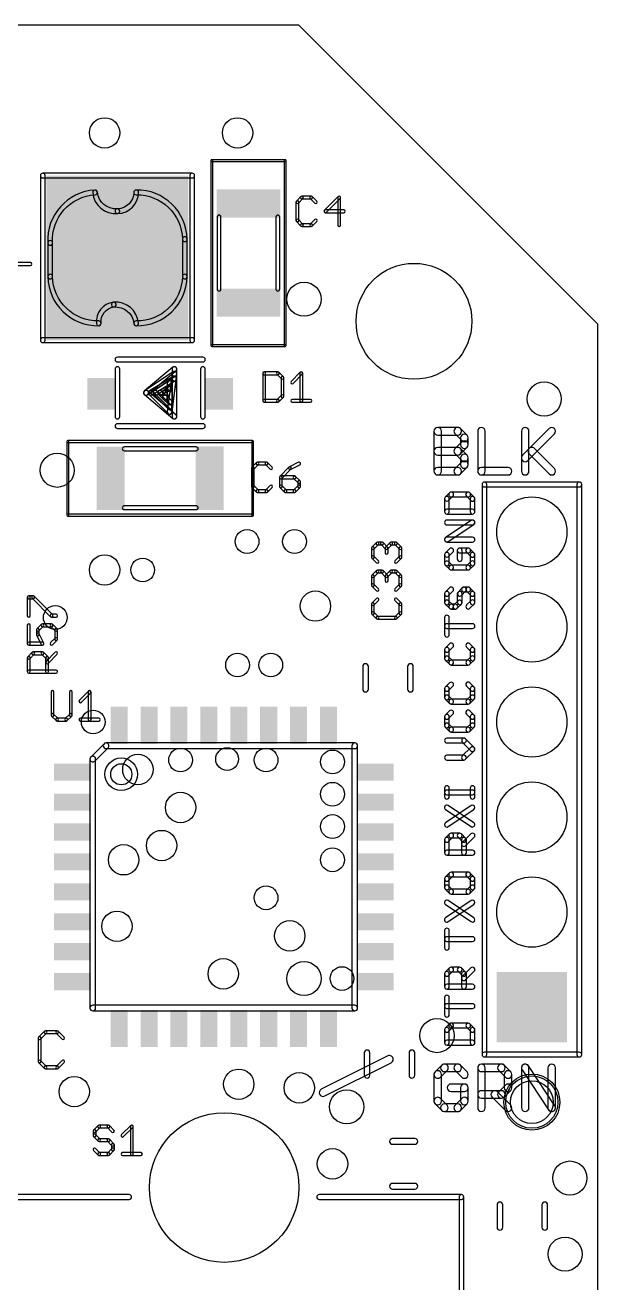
# Model space of a CAD drawing. Extents: x 0 to 96, y -11 to 42.
# Drawn here: x 80.68 to 96, y 8.38 to 42 of the extents above; entities that cross this region are included whole.
import ezdxf

# ---------------------------------------------------------------- set-up
doc = ezdxf.new("R2010")
doc.units = 0
for name, color, linetype in [('17', 110, 'CONTINUOUS'), ('18', 110, 'CONTINUOUS'), ('20', 53, 'CONTINUOUS'), ('21', 253, 'CONTINUOUS'), ('39', 12, 'CONTINUOUS'), ('51', 253, 'CONTINUOUS')]:
    doc.layers.add(name, color=color, linetype=linetype)

# ---------------------------------------------------------------- blocks, each defined once
blk = doc.blocks.new('RECT')
blk.add_solid([(-0.5, -0.5), (0.5, -0.5), (-0.5, 0.5), (0.5, 0.5)])
blk = doc.blocks.new('SQUAREP')
blk.add_solid([(-0.5, -0.5), (0.5, -0.5), (-0.5, 0.5), (0.5, 0.5)])
blk = doc.blocks.new('ROUNDP')
blk.add_circle((0, 0), 0.5)
blk = doc.blocks.new('ROUNDV')
blk.add_circle((0, 0), 0.5)

msp = doc.modelspace()

# ---------------------------------------------------------------- linework, layer by layer
at = {"layer": '20'}
for p, q in [((88.0028, 41.9972), (7.9972, 41.9972)), ((96, 34), (88.0028, 41.9972)), ((96, -11), (96, 34))]:
    msp.add_line(p, q, dxfattribs=at)
msp.add_circle((91.08, 34.08), 1.55, dxfattribs=at)
at = {"layer": '21'}
for points in [[(85.1469, 38.0394), (81.1469, 38.0394, 1), (81.1469, 37.9124), (85.1469, 37.9124, 1)], [(81.0834, 37.9759), (81.0834, 33.5759, 1), (81.2104, 33.5759), (81.2104, 37.9759, 1)], [(85.2104, 33.5759), (85.2104, 37.9759, 1), (85.0834, 37.9759), (85.0834, 33.5759, 1)], [(88.0561, 37.4164), (87.9333, 37.2935, 1), (87.9871, 37.2396), (88.11, 37.3625, 1)], [(88.3288, 37.4275), (88.0831, 37.4275, 1), (88.0831, 37.3513), (88.3288, 37.3513, 1)], [(88.4786, 37.2935), (88.3558, 37.4164, 1), (88.3019, 37.3625), (88.4247, 37.2396, 1)], [(89.0503, 37.4164), (88.6817, 37.0478, 1), (88.7356, 36.9939), (89.1042, 37.3625, 1)], [(89.1153, 36.6522), (89.1153, 37.3894, 1), (89.0391, 37.3894), (89.0391, 36.6522, 1)], [(87.9221, 37.2666), (87.9221, 36.7751, 1), (87.9983, 36.7751), (87.9983, 37.2666, 1)], [(88.7086, 36.9827), (89.2001, 36.9827, 1), (89.2001, 37.0589), (88.7086, 37.0589, 1)], [(87.9333, 36.7481), (88.0561, 36.6253, 1), (88.11, 36.6791), (87.9871, 36.802, 1)], [(88.0831, 36.6141), (88.3288, 36.6141, 1), (88.3288, 36.6903), (88.0831, 36.6903, 1)], [(88.3558, 36.6253), (88.4786, 36.7481, 1), (88.4247, 36.802), (88.3019, 36.6791, 1)], [(80.3284, 35.5727), (80.8199, 35.5727, 1), (80.8199, 35.6489), (80.3284, 35.6489, 1)], [(81.1469, 33.5124), (85.1469, 33.5124, 1), (85.1469, 33.6394), (81.1469, 33.6394, 1)], [(83.1469, 32.9946), (85.4329, 32.9946, 1), (85.4329, 33.1216), (83.1469, 33.1216, 1)], [(83.9496, 32.1203), (84.7116, 32.7553, 1), (84.6302, 32.8529), (83.8682, 32.2179, 1)], [(83.9441, 32.1163), (84.7061, 32.6243, 1), (84.6357, 32.7299), (83.8737, 32.2219, 1)], [(84.0686, 32.1146), (84.7036, 32.4956, 1), (84.6382, 32.6046), (84.0032, 32.2236, 1)], [(84.6079, 32.685), (84.4809, 31.669, 1), (84.6069, 31.6532), (84.7339, 32.6692, 1)], [(84.6083, 32.5605), (84.4813, 31.7985, 1), (84.6065, 31.7777), (84.7335, 32.5397, 1)], [(84.6074, 32.8041), (84.6074, 32.6771, 1), (84.7344, 32.6771), (84.7344, 32.8041, 1)], [(84.6074, 32.6771), (84.6074, 32.5501, 1), (84.7344, 32.5501), (84.7344, 32.6771, 1)], [(84.6074, 32.5501), (84.6074, 31.5341, 1), (84.7344, 31.5341), (84.7344, 32.5501, 1)], [(87.0331, 32.6904), (87.0331, 31.9532, 1), (87.1093, 31.9532), (87.1093, 32.6904, 1)], [(87.4398, 32.7285), (87.0712, 32.7285, 1), (87.0712, 32.6523), (87.4398, 32.6523, 1)], [(87.5896, 32.5945), (87.4668, 32.7174, 1), (87.4129, 32.6635), (87.5357, 32.5406, 1)], [(87.8466, 32.4177), (88.0923, 32.6635, 1), (88.0384, 32.7174), (87.7927, 32.4716, 1)], [(88.0273, 32.6904), (88.0273, 31.9532, 1), (88.1035, 31.9532), (88.1035, 32.6904, 1)], [(84.1981, 32.1163), (84.5791, 32.3703, 1), (84.5087, 32.4759), (84.1277, 32.2219, 1)], [(84.3183, 32.1123), (84.5723, 32.2393, 1), (84.5155, 32.3529), (84.2615, 32.2259, 1)], [(84.4871, 32.3245), (84.3601, 32.0705, 1), (84.4737, 32.0137), (84.6007, 32.2677, 1)], [(84.4804, 32.4231), (84.4804, 32.2961, 1), (84.6074, 32.2961), (84.6074, 32.4231, 1)], [(84.4804, 32.2961), (84.4804, 31.9151, 1), (84.6074, 31.9151), (84.6074, 32.2961, 1)], [(87.6008, 32.0761), (87.6008, 32.5676, 1), (87.5246, 32.5676), (87.5246, 32.0761, 1)], [(84.7116, 31.5829), (83.9496, 32.2179, 1), (83.8682, 32.1203), (84.6302, 31.4853, 1)], [(84.5888, 31.706), (84.0808, 32.214, 1), (83.991, 32.1242), (84.499, 31.6162, 1)], [(84.5888, 31.833), (84.2078, 32.214, 1), (84.118, 32.1242), (84.499, 31.7432, 1)], [(84.4618, 32.087), (84.3348, 32.214, 1), (84.245, 32.1242), (84.372, 31.9972, 1)], [(84.4804, 32.0421), (84.4804, 32.1691, 1), (84.3534, 32.1691), (84.3534, 32.0421, 1)], [(84.5888, 31.96), (84.4618, 32.087, 1), (84.372, 31.9972), (84.499, 31.8702, 1)], [(87.0712, 31.9151), (87.4398, 31.9151, 1), (87.4398, 31.9913), (87.0712, 31.9913, 1)], [(87.4668, 31.9263), (87.5896, 32.0491, 1), (87.5357, 32.103), (87.4129, 31.9801, 1)], [(87.8196, 31.9151), (88.3111, 31.9151, 1), (88.3111, 31.9913), (87.8196, 31.9913, 1)], [(85.4329, 31.3436), (83.1469, 31.3436, 1), (83.1469, 31.2166), (85.4329, 31.2166, 1)], [(91.818, 30.0736), (91.818, 31.1413, 1), (91.6148, 31.1413), (91.6148, 30.0736, 1)], [(91.7164, 31.0397), (92.2503, 31.0397, 1), (92.2503, 31.2429), (91.7164, 31.2429, 1)], [(92.1784, 31.0695), (92.3564, 30.8915, 1), (92.5001, 31.0352), (92.3221, 31.2132, 1)], [(92.3266, 30.9634), (92.3266, 30.7854, 1), (92.5298, 30.7854), (92.5298, 30.9634, 1)], [(92.7842, 31.1413), (92.7842, 30.0736, 1), (92.9874, 30.0736), (92.9874, 31.1413, 1)], [(93.9536, 31.1413), (93.9536, 30.0736, 1), (94.1568, 30.0736), (94.1568, 31.1413, 1)], [(94.127, 30.3577), (94.8388, 31.0695, 1), (94.6952, 31.2132), (93.9834, 30.5013, 1)], [(91.7164, 30.5059), (92.2503, 30.5059, 1), (92.2503, 30.7091), (91.7164, 30.7091, 1)], [(92.3564, 30.8572), (92.1784, 30.6793, 1), (92.3221, 30.5356), (92.5001, 30.7136, 1)], [(92.1784, 30.5356), (92.3564, 30.3577, 1), (92.5001, 30.5013), (92.3221, 30.6793, 1)], [(94.1613, 30.5356), (94.6952, 30.0018, 1), (94.8388, 30.1454), (94.305, 30.6793, 1)], [(86.8641, 30.3044), (86.7412, 30.1815, 1), (86.7951, 30.1276), (86.918, 30.2505, 1)], [(87.1368, 30.3155), (86.891, 30.3155, 1), (86.891, 30.2393), (87.1368, 30.2393, 1)], [(87.2866, 30.1815), (87.1637, 30.3044, 1), (87.1098, 30.2505), (87.2327, 30.1276, 1)], [(87.991, 30.3115), (87.7453, 30.1886, 1), (87.7794, 30.1205), (88.0251, 30.2434, 1)], [(92.3564, 30.3234), (92.1784, 30.1454, 1), (92.3221, 30.0018), (92.5001, 30.1797, 1)], [(92.3266, 30.4295), (92.3266, 30.2516, 1), (92.5298, 30.2516), (92.5298, 30.4295, 1)], [(86.7301, 30.1546), (86.7301, 29.6631, 1), (86.8063, 29.6631), (86.8063, 30.1546, 1)], [(87.7354, 30.1815), (87.4896, 29.9358, 1), (87.5435, 29.8819), (87.7893, 30.1276, 1)], [(87.4785, 29.9088), (87.4785, 29.6631, 1), (87.5547, 29.6631), (87.5547, 29.9088, 1)], [(87.8852, 29.9469), (87.5166, 29.9469, 1), (87.5166, 29.8707), (87.8852, 29.8707, 1)], [(88.035, 29.8129), (87.9121, 29.9358, 1), (87.8583, 29.8819), (87.9811, 29.759, 1)], [(92.2503, 30.1752), (91.7164, 30.1752, 1), (91.7164, 29.972), (92.2503, 29.972, 1)], [(92.8858, 29.972), (93.5976, 29.972, 1), (93.5976, 30.1752), (92.8858, 30.1752, 1)], [(86.7412, 29.6361), (86.8641, 29.5133, 1), (86.918, 29.5671), (86.7951, 29.69, 1)], [(87.1637, 29.5133), (87.2866, 29.6361, 1), (87.2327, 29.69), (87.1098, 29.5671, 1)], [(87.4896, 29.6361), (87.6125, 29.5133, 1), (87.6664, 29.5671), (87.5435, 29.69, 1)], [(87.9121, 29.5133), (88.035, 29.6361, 1), (87.9811, 29.69), (87.8583, 29.5671, 1)], [(88.0462, 29.6631), (88.0462, 29.7859, 1), (87.97, 29.7859), (87.97, 29.6631, 1)], [(93.0275, 14.478), (93.0275, 29.718, 1), (92.9005, 29.718), (92.9005, 14.478, 1)], [(92.964, 29.6545), (95.504, 29.6545, 1), (95.504, 29.7815), (92.964, 29.7815, 1)], [(95.4405, 29.718), (95.4405, 14.478, 1), (95.5675, 14.478), (95.5675, 29.718, 1)], [(86.891, 29.5021), (87.1368, 29.5021, 1), (87.1368, 29.5783), (86.891, 29.5783, 1)], [(87.6395, 29.5021), (87.8852, 29.5021, 1), (87.8852, 29.5783), (87.6395, 29.5783, 1)], [(92.0296, 29.4948), (91.9152, 29.3804, 1), (92.005, 29.2906), (92.1194, 29.405, 1)], [(91.8966, 29.3355), (91.8966, 28.9923, 1), (92.0236, 28.9923), (92.0236, 29.3355, 1)], [(92.5321, 29.5134), (92.0745, 29.5134, 1), (92.0745, 29.3864), (92.5321, 29.3864, 1)], [(92.6914, 29.3804), (92.577, 29.4948, 1), (92.4872, 29.405), (92.6016, 29.2906, 1)], [(92.71, 28.9923), (92.71, 29.3355, 1), (92.583, 29.3355), (92.583, 28.9923, 1)], [(91.9601, 28.9288), (92.6465, 28.9288, 1), (92.6465, 29.0558), (91.9601, 29.0558, 1)], [(91.9953, 28.1911), (92.6817, 28.6487, 1), (92.6113, 28.7543), (91.9249, 28.2968, 1)], [(92.6465, 28.765), (91.9601, 28.765, 1), (91.9601, 28.638), (92.6465, 28.638, 1)], [(92.6465, 28.3074), (91.9601, 28.3074, 1), (91.9601, 28.1804), (92.6465, 28.1804, 1)], [(90.0058, 27.9905), (90.1287, 28.1133, 1), (90.0748, 28.1672), (89.9519, 28.0443, 1)], [(90.017, 27.7717), (90.017, 28.0174, 1), (89.9408, 28.0174), (89.9408, 27.7717, 1)], [(90.1017, 28.1022), (90.2246, 28.1022, 1), (90.2246, 28.1784), (90.1017, 28.1784, 1)], [(90.1977, 28.1133), (90.3205, 27.9905, 1), (90.3744, 28.0443), (90.2516, 28.1672, 1)], [(90.3744, 27.9905), (90.4973, 28.1133, 1), (90.4434, 28.1672), (90.3205, 28.0443, 1)], [(90.3094, 28.0174), (90.3094, 27.8945, 1), (90.3856, 27.8945), (90.3856, 28.0174, 1)], [(90.4704, 28.1022), (90.5932, 28.1022, 1), (90.5932, 28.1784), (90.4704, 28.1784, 1)], [(90.5663, 28.1133), (90.6892, 27.9905, 1), (90.743, 28.0443), (90.6202, 28.1672, 1)], [(90.678, 28.0174), (90.678, 27.7717, 1), (90.7542, 27.7717), (90.7542, 28.0174, 1)], [(92.0296, 27.998), (91.9152, 27.8836, 1), (92.005, 27.7938), (92.1194, 27.9082, 1)], [(92.5321, 28.0166), (92.3033, 28.0166, 1), (92.3033, 27.8896), (92.5321, 27.8896, 1)], [(92.2398, 27.9531), (92.2398, 27.7243, 1), (92.3668, 27.7243), (92.3668, 27.9531, 1)], [(92.6914, 27.8836), (92.577, 27.998, 1), (92.4872, 27.9082), (92.6016, 27.7938, 1)], [(90.1287, 27.6757), (90.0058, 27.7986, 1), (89.9519, 27.7447), (90.0748, 27.6218, 1)], [(90.6892, 27.7986), (90.5663, 27.6757, 1), (90.6202, 27.6218), (90.743, 27.7447, 1)], [(91.8966, 27.8387), (91.8966, 27.6099, 1), (92.0236, 27.6099), (92.0236, 27.8387, 1)], [(91.9152, 27.565), (92.0296, 27.4506, 1), (92.1194, 27.5404), (92.005, 27.6548, 1)], [(92.577, 27.4506), (92.6914, 27.565, 1), (92.6016, 27.6548), (92.4872, 27.5404, 1)], [(92.71, 27.6099), (92.71, 27.8387, 1), (92.583, 27.8387), (92.583, 27.6099, 1)], [(90.0058, 27.242), (90.1287, 27.3649, 1), (90.0748, 27.4188), (89.9519, 27.2959, 1)], [(90.017, 27.0232), (90.017, 27.269, 1), (89.9408, 27.269), (89.9408, 27.0232, 1)], [(90.1017, 27.3538), (90.2246, 27.3538, 1), (90.2246, 27.43), (90.1017, 27.43, 1)], [(90.1977, 27.3649), (90.3205, 27.242, 1), (90.3744, 27.2959), (90.2516, 27.4188, 1)], [(90.3744, 27.242), (90.4973, 27.3649, 1), (90.4434, 27.4188), (90.3205, 27.2959, 1)], [(90.3094, 27.269), (90.3094, 27.1461, 1), (90.3856, 27.1461), (90.3856, 27.269, 1)], [(90.4704, 27.3538), (90.5932, 27.3538, 1), (90.5932, 27.43), (90.4704, 27.43, 1)], [(90.5663, 27.3649), (90.6892, 27.242, 1), (90.743, 27.2959), (90.6202, 27.4188, 1)], [(90.678, 27.269), (90.678, 27.0232, 1), (90.7542, 27.0232), (90.7542, 27.269, 1)], [(92.0745, 27.432), (92.5321, 27.432, 1), (92.5321, 27.559), (92.0745, 27.559, 1)], [(90.1287, 26.9273), (90.0058, 27.0502, 1), (89.9519, 26.9963), (90.0748, 26.8734, 1)], [(90.6892, 27.0502), (90.5663, 26.9273, 1), (90.6202, 26.8734), (90.743, 26.9963, 1)], [(92.0296, 26.9548), (91.9152, 26.8404, 1), (92.005, 26.7506), (92.1194, 26.865, 1)], [(92.3482, 26.7506), (92.4626, 26.865, 1), (92.3728, 26.9548), (92.2584, 26.8404, 1)], [(92.4177, 26.8464), (92.5321, 26.8464, 1), (92.5321, 26.9734), (92.4177, 26.9734, 1)], [(92.4872, 26.865), (92.6016, 26.7506, 1), (92.6914, 26.8404), (92.577, 26.9548, 1)], [(80.8095, 26.211), (80.8095, 26.7025, 1), (80.7333, 26.7025), (80.7333, 26.211, 1)], [(80.7714, 26.6644), (80.8942, 26.6644, 1), (80.8942, 26.7406), (80.7714, 26.7406, 1)], [(80.8673, 26.6756), (81.3588, 26.1841, 1), (81.4127, 26.238), (80.9212, 26.7295, 1)], [(90.0748, 26.6704), (89.9519, 26.5475, 1), (90.0058, 26.4936), (90.1287, 26.6165, 1)], [(90.743, 26.5475), (90.6202, 26.6704, 1), (90.5663, 26.6165), (90.6892, 26.4936, 1)], [(91.8966, 26.7955), (91.8966, 26.5667, 1), (92.0236, 26.5667), (92.0236, 26.7955, 1)], [(91.9152, 26.5218), (92.0296, 26.4074, 1), (92.1194, 26.4972), (92.005, 26.6116, 1)], [(92.2338, 26.4074), (92.3482, 26.5218, 1), (92.2584, 26.6116), (92.144, 26.4972, 1)], [(92.3668, 26.5667), (92.3668, 26.7955, 1), (92.2398, 26.7955), (92.2398, 26.5667, 1)], [(92.6016, 26.6116), (92.4872, 26.4972, 1), (92.577, 26.4074), (92.6914, 26.5218, 1)], [(92.583, 26.7955), (92.583, 26.5667, 1), (92.71, 26.5667), (92.71, 26.7955, 1)], [(81.3857, 26.1729), (81.5086, 26.1729, 1), (81.5086, 26.2491), (81.3857, 26.2491, 1)], [(89.9519, 26.2479), (90.0748, 26.125, 1), (90.1287, 26.1789), (90.0058, 26.3018, 1)], [(89.9408, 26.5206), (89.9408, 26.2748, 1), (90.017, 26.2748), (90.017, 26.5206, 1)], [(90.6202, 26.125), (90.743, 26.2479, 1), (90.6892, 26.3018), (90.5663, 26.1789, 1)], [(90.7542, 26.2748), (90.7542, 26.5206, 1), (90.678, 26.5206), (90.678, 26.2748, 1)], [(92.0236, 25.7039), (92.0236, 26.1615, 1), (91.8966, 26.1615), (91.8966, 25.7039, 1)], [(92.0745, 26.3888), (92.1889, 26.3888, 1), (92.1889, 26.5158), (92.0745, 26.5158, 1)], [(80.7333, 25.9541), (80.7333, 25.4626, 1), (80.8095, 25.4626), (80.8095, 25.9541, 1)], [(81.0441, 25.8043), (81.1669, 25.9272, 1), (81.113, 25.981), (80.9902, 25.8582, 1)], [(81.14, 25.916), (81.3857, 25.916, 1), (81.3857, 25.9922), (81.14, 25.9922, 1)], [(81.3588, 25.9272), (81.4817, 25.8043, 1), (81.5355, 25.8582), (81.4127, 25.981, 1)], [(90.1017, 26.1139), (90.5932, 26.1139, 1), (90.5932, 26.1901), (90.1017, 26.1901, 1)], [(92.6465, 25.9962), (91.9601, 25.9962, 1), (91.9601, 25.8692), (92.6465, 25.8692, 1)], [(81.0552, 25.7084), (81.0552, 25.8312, 1), (80.979, 25.8312), (80.979, 25.7084, 1)], [(81.1741, 25.4797), (81.0512, 25.7254, 1), (80.983, 25.6913), (81.1059, 25.4456, 1)], [(81.4817, 25.6124), (81.3588, 25.4896, 1), (81.4127, 25.4357), (81.5355, 25.5585, 1)], [(81.4705, 25.8312), (81.4705, 25.5855, 1), (81.5467, 25.5855), (81.5467, 25.8312, 1)], [(80.7983, 25.0559), (80.9212, 25.1787, 1), (80.8673, 25.2326), (80.7444, 25.1098, 1)], [(80.7714, 25.4245), (81.14, 25.4245, 1), (81.14, 25.5007), (80.7714, 25.5007, 1)], [(80.8942, 25.1676), (81.14, 25.1676, 1), (81.14, 25.2438), (80.8942, 25.2438, 1)], [(81.113, 25.1787), (81.2359, 25.0559, 1), (81.2898, 25.1098), (81.1669, 25.2326, 1)], [(81.2898, 24.933), (81.5355, 25.1787, 1), (81.4817, 25.2326), (81.2359, 24.9869, 1)], [(92.0296, 25.458), (91.9152, 25.3436, 1), (92.005, 25.2538), (92.1194, 25.3682, 1)], [(91.8966, 25.2987), (91.8966, 25.0699, 1), (92.0236, 25.0699), (92.0236, 25.2987, 1)], [(92.6914, 25.3436), (92.577, 25.458, 1), (92.4872, 25.3682), (92.6016, 25.2538, 1)], [(92.71, 25.0699), (92.71, 25.2987, 1), (92.583, 25.2987), (92.583, 25.0699, 1)], [(80.8095, 24.7142), (80.8095, 25.0828, 1), (80.7333, 25.0828), (80.7333, 24.7142, 1)], [(81.2248, 25.0828), (81.2248, 24.7142, 1), (81.301, 24.7142), (81.301, 25.0828, 1)], [(89.7097, 24.8491), (89.7097, 24.2491, 1), (89.8621, 24.2491), (89.8621, 24.8491, 1)], [(90.9097, 24.8491), (90.9097, 24.2491, 1), (91.0621, 24.2491), (91.0621, 24.8491, 1)], [(91.9152, 25.025), (92.0296, 24.9106, 1), (92.1194, 25.0004), (92.005, 25.1148, 1)], [(92.0745, 24.892), (92.5321, 24.892, 1), (92.5321, 25.019), (92.0745, 25.019, 1)], [(92.577, 24.9106), (92.6914, 25.025, 1), (92.6016, 25.1148), (92.4872, 25.0004, 1)], [(81.5086, 24.7523), (80.7714, 24.7523, 1), (80.7714, 24.6761), (81.5086, 24.6761, 1)], [(92.0296, 24.4148), (91.9152, 24.3004, 1), (92.005, 24.2106), (92.1194, 24.325, 1)], [(91.8966, 24.2555), (91.8966, 24.0267, 1), (92.0236, 24.0267), (92.0236, 24.2555, 1)], [(92.6914, 24.3004), (92.577, 24.4148, 1), (92.4872, 24.325), (92.6016, 24.2106, 1)], [(92.71, 24.0267), (92.71, 24.2555, 1), (92.583, 24.2555), (92.583, 24.0267, 1)], [(81.3689, 24.1687), (81.3689, 23.5544, 1), (81.4451, 23.5544), (81.4451, 24.1687, 1)], [(81.9366, 23.5544), (81.9366, 24.1687, 1), (81.8604, 24.1687), (81.8604, 23.5544, 1)], [(82.1824, 23.896), (82.4281, 24.1418, 1), (82.3742, 24.1957), (82.1285, 23.9499, 1)], [(82.3631, 24.1687), (82.3631, 23.4315, 1), (82.4393, 23.4315), (82.4393, 24.1687, 1)], [(91.9152, 23.9818), (92.0296, 23.8674, 1), (92.1194, 23.9572), (92.005, 24.0716, 1)], [(92.0745, 23.8488), (92.5321, 23.8488, 1), (92.5321, 23.9758), (92.0745, 23.9758, 1)], [(92.577, 23.8674), (92.6914, 23.9818, 1), (92.6016, 24.0716), (92.4872, 23.9572, 1)], [(81.3801, 23.5274), (81.5029, 23.4046, 1), (81.5568, 23.4584), (81.4339, 23.5813, 1)], [(81.8026, 23.4046), (81.9254, 23.5274, 1), (81.8715, 23.5813), (81.7487, 23.4584, 1)], [(92.0296, 23.6664), (91.9152, 23.552, 1), (92.005, 23.4622), (92.1194, 23.5766, 1)], [(91.8966, 23.5071), (91.8966, 23.2783, 1), (92.0236, 23.2783), (92.0236, 23.5071, 1)], [(92.6914, 23.552), (92.577, 23.6664, 1), (92.4872, 23.5766), (92.6016, 23.4622, 1)], [(92.71, 23.2783), (92.71, 23.5071, 1), (92.583, 23.5071), (92.583, 23.2783, 1)], [(81.5299, 23.3934), (81.7756, 23.3934, 1), (81.7756, 23.4696), (81.5299, 23.4696, 1)], [(82.1554, 23.3934), (82.6469, 23.3934, 1), (82.6469, 23.4696), (82.1554, 23.4696, 1)], [(91.9152, 23.2334), (92.0296, 23.119, 1), (92.1194, 23.2088), (92.005, 23.3232, 1)], [(92.0745, 23.1004), (92.5321, 23.1004, 1), (92.5321, 23.2274), (92.0745, 23.2274, 1)], [(92.577, 23.119), (92.6914, 23.2334, 1), (92.6016, 23.3232), (92.4872, 23.2088, 1)], [(92.4177, 22.9366), (91.9601, 22.9366, 1), (91.9601, 22.8096), (92.4177, 22.8096, 1)], [(92.6914, 22.6892), (92.4626, 22.918, 1), (92.3728, 22.8282), (92.6016, 22.5994, 1)], [(82.7878, 22.7867), (82.4328, 22.4317, 1), (82.5406, 22.3239), (82.8956, 22.6789, 1)], [(82.8417, 22.6566), (89.4967, 22.6566, 1), (89.4967, 22.809), (82.8417, 22.809, 1)], [(89.4205, 22.7328), (89.4205, 15.7228, 1), (89.5729, 15.7228), (89.5729, 22.7328, 1)], [(92.4626, 22.3706), (92.6914, 22.5994, 1), (92.6016, 22.6892), (92.3728, 22.4604, 1)], [(82.5629, 15.7228), (82.5629, 22.3778, 1), (82.4105, 22.3778), (82.4105, 15.7228, 1)], [(91.9601, 22.352), (92.4177, 22.352, 1), (92.4177, 22.479), (91.9601, 22.479, 1)], [(92.0236, 21.3723), (92.0236, 21.6011, 1), (91.8966, 21.6011), (91.8966, 21.3723, 1)], [(92.6465, 21.5502), (91.9601, 21.5502, 1), (91.9601, 21.4232), (92.6465, 21.4232, 1)], [(92.71, 21.3723), (92.71, 21.6011, 1), (92.583, 21.6011), (92.583, 21.3723, 1)], [(91.9953, 20.5711), (92.6817, 21.0287, 1), (92.6113, 21.1343), (91.9249, 20.6768, 1)], [(91.9249, 21.0287), (92.6113, 20.5711, 1), (92.6817, 20.6768), (91.9953, 21.1343, 1)], [(92.005, 20.1738), (92.1194, 20.2882, 1), (92.0296, 20.378), (91.9152, 20.2636, 1)], [(92.0236, 19.8755), (92.0236, 20.2187, 1), (91.8966, 20.2187), (91.8966, 19.8755, 1)], [(92.0745, 20.2696), (92.3033, 20.2696, 1), (92.3033, 20.3966), (92.0745, 20.3966, 1)], [(92.2584, 20.2882), (92.3728, 20.1738, 1), (92.4626, 20.2636), (92.3482, 20.378, 1)], [(92.4626, 20.0594), (92.6914, 20.2882, 1), (92.6016, 20.378), (92.3728, 20.1492, 1)], [(92.3542, 20.2187), (92.3542, 19.8755, 1), (92.4812, 19.8755), (92.4812, 20.2187, 1)], [(92.6465, 19.939), (91.9601, 19.939, 1), (91.9601, 19.812), (92.6465, 19.812, 1)], [(92.0296, 19.3348), (91.9152, 19.2204, 1), (92.005, 19.1306), (92.1194, 19.245, 1)], [(91.8966, 19.1755), (91.8966, 18.9467, 1), (92.0236, 18.9467), (92.0236, 19.1755, 1)], [(92.5321, 19.3534), (92.0745, 19.3534, 1), (92.0745, 19.2264), (92.5321, 19.2264, 1)], [(92.6914, 19.2204), (92.577, 19.3348, 1), (92.4872, 19.245), (92.6016, 19.1306, 1)], [(92.71, 18.9467), (92.71, 19.1755, 1), (92.583, 19.1755), (92.583, 18.9467, 1)], [(91.9152, 18.9018), (92.0296, 18.7874, 1), (92.1194, 18.8772), (92.005, 18.9916, 1)], [(92.0745, 18.7688), (92.5321, 18.7688, 1), (92.5321, 18.8958), (92.0745, 18.8958, 1)], [(92.577, 18.7874), (92.6914, 18.9018, 1), (92.6016, 18.9916), (92.4872, 18.8772, 1)], [(91.9953, 18.0311), (92.6817, 18.4887, 1), (92.6113, 18.5943), (91.9249, 18.1368, 1)], [(91.9249, 18.4887), (92.6113, 18.0311, 1), (92.6817, 18.1368), (91.9953, 18.5943, 1)], [(92.0236, 17.3355), (92.0236, 17.7931, 1), (91.8966, 17.7931), (91.8966, 17.3355, 1)], [(92.6465, 17.6278), (91.9601, 17.6278, 1), (91.9601, 17.5008), (92.6465, 17.5008, 1)], [(92.005, 16.5906), (92.1194, 16.705, 1), (92.0296, 16.7948), (91.9152, 16.6804, 1)], [(92.0745, 16.6864), (92.3033, 16.6864, 1), (92.3033, 16.8134), (92.0745, 16.8134, 1)], [(92.2584, 16.705), (92.3728, 16.5906, 1), (92.4626, 16.6804), (92.3482, 16.7948, 1)], [(92.4626, 16.4762), (92.6914, 16.705, 1), (92.6016, 16.7948), (92.3728, 16.566, 1)], [(92.0236, 16.2923), (92.0236, 16.6355, 1), (91.8966, 16.6355), (91.8966, 16.2923, 1)], [(92.3542, 16.6355), (92.3542, 16.2923, 1), (92.4812, 16.2923), (92.4812, 16.6355, 1)], [(92.6465, 16.3558), (91.9601, 16.3558, 1), (91.9601, 16.2288), (92.6465, 16.2288, 1)], [(92.0236, 15.5439), (92.0236, 16.0015, 1), (91.8966, 16.0015), (91.8966, 15.5439, 1)], [(92.6465, 15.8362), (91.9601, 15.8362, 1), (91.9601, 15.7092), (92.6465, 15.7092, 1)], [(89.4967, 15.799), (82.4867, 15.799, 1), (82.4867, 15.6466), (89.4967, 15.6466, 1)], [(92.0296, 15.298), (91.9152, 15.1836, 1), (92.005, 15.0938), (92.1194, 15.2082, 1)], [(91.8966, 15.1387), (91.8966, 14.7955, 1), (92.0236, 14.7955), (92.0236, 15.1387, 1)], [(92.5321, 15.3166), (92.0745, 15.3166, 1), (92.0745, 15.1896), (92.5321, 15.1896, 1)], [(92.6914, 15.1836), (92.577, 15.298, 1), (92.4872, 15.2082), (92.6016, 15.0938, 1)], [(92.71, 14.7955), (92.71, 15.1387, 1), (92.583, 15.1387), (92.583, 14.7955, 1)], [(81.1939, 15.1026), (81.0372, 14.9459, 1), (81.091, 14.892), (81.2478, 15.0488, 1)], [(81.026, 14.9189), (81.026, 14.2919, 1), (81.1022, 14.2919), (81.1022, 14.9189, 1)], [(81.5344, 15.1138), (81.2209, 15.1138, 1), (81.2209, 15.0376), (81.5344, 15.0376, 1)], [(81.7181, 14.9459), (81.5613, 15.1026, 1), (81.5075, 15.0488), (81.6642, 14.892, 1)], [(91.9601, 14.732), (92.6465, 14.732, 1), (92.6465, 14.859), (91.9601, 14.859, 1)], [(89.9002, 13.924), (89.9002, 14.524, 1), (89.7478, 14.524), (89.7478, 13.924, 1)], [(91.1002, 13.924), (91.1002, 14.524, 1), (90.9478, 14.524), (90.9478, 13.924, 1)], [(95.504, 14.5415), (92.964, 14.5415, 1), (92.964, 14.4145), (95.504, 14.4145, 1)], [(81.0372, 14.2649), (81.1939, 14.1082, 1), (81.2478, 14.162), (81.091, 14.3188, 1)], [(81.2209, 14.097), (81.5344, 14.097, 1), (81.5344, 14.1732), (81.2209, 14.1732, 1)], [(81.5613, 14.1082), (81.7181, 14.2649, 1), (81.6642, 14.3188), (81.5075, 14.162, 1)], [(88.6914, 13.3711), (90.4694, 14.2601, 1), (90.3786, 14.4419), (88.6006, 13.5529, 1)], [(91.8225, 14.1952), (91.6446, 14.0172, 1), (91.7882, 13.8735), (91.9662, 14.0515, 1)], [(92.2503, 14.2249), (91.8944, 14.2249, 1), (91.8944, 14.0217), (92.2503, 14.0217, 1)], [(92.5001, 14.0172), (92.3221, 14.1952, 1), (92.1784, 14.0515), (92.3564, 13.8735, 1)], [(92.9874, 13.0556), (92.9874, 14.1233, 1), (92.7842, 14.1233), (92.7842, 13.0556, 1)], [(92.8858, 14.0217), (93.4197, 14.0217, 1), (93.4197, 14.2249), (92.8858, 14.2249, 1)], [(93.3478, 14.0515), (93.5258, 13.8735, 1), (93.6694, 14.0172), (93.4915, 14.1952, 1)], [(94.1568, 13.0556), (94.1568, 14.1233, 1), (93.9536, 14.1233), (93.9536, 13.0556, 1)], [(93.9707, 14.067), (94.6825, 12.9992, 1), (94.8515, 13.112), (94.1397, 14.1797, 1)], [(94.8686, 13.0556), (94.8686, 14.1233, 1), (94.6654, 14.1233), (94.6654, 13.0556, 1)], [(91.6148, 13.9454), (91.6148, 13.2336, 1), (91.818, 13.2336), (91.818, 13.9454, 1)], [(93.496, 13.9454), (93.496, 13.5895, 1), (93.6992, 13.5895), (93.6992, 13.9454, 1)], [(92.4282, 13.6911), (92.0723, 13.6911, 1), (92.0723, 13.4879), (92.4282, 13.4879, 1)], [(92.5298, 13.2336), (92.5298, 13.5895, 1), (92.3266, 13.5895), (92.3266, 13.2336, 1)], [(93.4197, 13.5131), (92.8858, 13.5131, 1), (92.8858, 13.3099), (93.4197, 13.3099, 1)], [(93.1699, 13.3397), (93.5258, 12.9838, 1), (93.6694, 13.1274), (93.3135, 13.4833, 1)], [(93.5258, 13.6613), (93.3478, 13.4833, 1), (93.4915, 13.3397), (93.6694, 13.5176, 1)], [(91.6446, 13.1617), (91.8225, 12.9838, 1), (91.9662, 13.1274), (91.7882, 13.3054, 1)], [(91.8944, 12.954), (92.2503, 12.954, 1), (92.2503, 13.1572), (91.8944, 13.1572, 1)], [(92.3221, 12.9838), (92.5001, 13.1617, 1), (92.3564, 13.3054), (92.1784, 13.1274, 1)], [(82.6312, 12.5835), (82.5084, 12.4606, 1), (82.5622, 12.4067), (82.6851, 12.5296, 1)], [(82.4972, 12.4337), (82.4972, 12.3108, 1), (82.5734, 12.3108), (82.5734, 12.4337, 1)], [(82.9039, 12.5946), (82.6582, 12.5946, 1), (82.6582, 12.5184), (82.9039, 12.5184, 1)], [(83.0537, 12.4606), (82.9309, 12.5835, 1), (82.877, 12.5296), (82.9998, 12.4067, 1)], [(83.3107, 12.2838), (83.5564, 12.5296, 1), (83.5025, 12.5835), (83.2568, 12.3377, 1)], [(83.4914, 12.5565), (83.4914, 11.8193, 1), (83.5676, 11.8193), (83.5676, 12.5565, 1)], [(82.5084, 12.2838), (82.6312, 12.161, 1), (82.6851, 12.2149), (82.5622, 12.3377, 1)], [(82.6582, 12.1498), (82.9039, 12.1498, 1), (82.9039, 12.226), (82.6582, 12.226, 1)], [(82.877, 12.161), (82.9998, 12.0381, 1), (83.0537, 12.092), (82.9309, 12.2149, 1)], [(90.505, 12.0808), (91.105, 12.0808, 1), (91.105, 12.2332), (90.505, 12.2332, 1)], [(82.6851, 11.8462), (82.5622, 11.9691, 1), (82.5084, 11.9152), (82.6312, 11.7924, 1)], [(82.9039, 11.8574), (82.6582, 11.8574, 1), (82.6582, 11.7812), (82.9039, 11.7812, 1)], [(82.9998, 11.9691), (82.877, 11.8462, 1), (82.9309, 11.7924), (83.0537, 11.9152, 1)], [(82.9887, 12.065), (82.9887, 11.9422, 1), (83.0649, 11.9422), (83.0649, 12.065, 1)], [(83.2837, 11.7812), (83.7752, 11.7812, 1), (83.7752, 11.8574), (83.2837, 11.8574, 1)], [(90.505, 10.8808), (91.105, 10.8808, 1), (91.105, 11.0332), (90.505, 11.0332, 1)], [(79.65, 10.6065), (83.46, 10.6065, 1), (83.46, 10.7335), (79.65, 10.7335, 1)], [(88.54, 10.6065), (92.35, 10.6065, 1), (92.35, 10.7335), (88.54, 10.7335, 1)], [(92.2865, 10.67), (92.2865, 8.13, 1), (92.4135, 8.13), (92.4135, 10.67, 1)], [(93.4562, 9.86), (93.4562, 10.46, 1), (93.3038, 10.46), (93.3038, 9.86, 1)], [(94.6562, 9.86), (94.6562, 10.46, 1), (94.5038, 10.46), (94.5038, 9.86, 1)]]:
    msp.add_lwpolyline(points, format="xyb", close=True, dxfattribs=at)
for radius in [0.4354, 0.283]:
    msp.add_circle((83.2485, 21.971), radius, dxfattribs=at)
at = {"layer": '39'}
for points in [[(85.6945, 33.4299), (85.6945, 38.3759, 1), (85.6437, 38.3759), (85.6437, 33.4299, 1)], [(85.6691, 38.3505), (87.6351, 38.3505, 1), (87.6351, 38.4013), (85.6691, 38.4013, 1)], [(87.6097, 38.3759), (87.6097, 33.4299, 1), (87.6605, 33.4299), (87.6605, 38.3759, 1)], [(87.6351, 33.4553), (85.6691, 33.4553, 1), (85.6691, 33.4045), (87.6351, 33.4045, 1)], [(81.8169, 30.8407), (86.7629, 30.8407, 1), (86.7629, 30.8915), (81.8169, 30.8915, 1)], [(81.8423, 28.9001), (81.8423, 30.8661, 1), (81.7915, 30.8661), (81.7915, 28.9001, 1)], [(86.7375, 30.8661), (86.7375, 28.9001, 1), (86.7883, 28.9001), (86.7883, 30.8661, 1)], [(86.7629, 28.9255), (81.8169, 28.9255, 1), (81.8169, 28.8747), (86.7629, 28.8747, 1)]]:
    msp.add_lwpolyline(points, format="xyb", close=True, dxfattribs=at)
at = {"layer": '51'}
for points in [[(82.5506, 37.4625, 1), (82.5432, 37.5893, 0.4142), (81.2835, 36.1722, 1), (81.4103, 36.1796, -0.4142)], [(82.6101, 37.5316, 1), (82.4837, 37.5202, 0.4142), (83.1526, 36.9627, 1), (83.1412, 37.0891, -0.4142)], [(83.1469, 37.0894, 1), (83.1469, 36.9624, 0.4142), (83.7104, 37.5259, 1), (83.5834, 37.5259, -0.4142)], [(84.8834, 36.2747, 1), (85.0104, 36.2771, 0.4142), (83.6457, 37.5894, 1), (83.6481, 37.4624, -0.4142)], [(85.8143, 36.8679), (85.8143, 34.9379, 1), (85.9159, 34.9379), (85.9159, 36.8679, 1)], [(87.3883, 36.8679), (87.3883, 34.9379, 1), (87.4899, 34.9379), (87.4899, 36.8679, 1)], [(84.8834, 36.2759), (84.8834, 35.2759, 1), (85.0104, 35.2759), (85.0104, 36.2759, 1)], [(81.4104, 35.2759), (81.4104, 36.1759, 1), (81.2834, 36.1759), (81.2834, 35.2759, 1)], [(81.4104, 35.2771, 1), (81.2834, 35.2747, 0.4142), (82.6481, 33.9624, 1), (82.6457, 34.0894, -0.4142)], [(83.6481, 34.0894, 1), (83.6457, 33.9624, 0.4142), (85.0104, 35.2747, 1), (84.8834, 35.2771, -0.4142)], [(83.0539, 34.4628, 1), (83.0399, 34.589, 0.4142), (82.5838, 34.0189, 1), (82.71, 34.0329, -0.4142)], [(83.5837, 34.0202, 1), (83.7101, 34.0316, 0.4142), (83.0412, 34.5891, 1), (83.0526, 34.4627, -0.4142)], [(83.2104, 31.5341), (83.2104, 32.8041, 1), (83.0834, 32.8041), (83.0834, 31.5341, 1)], [(85.3694, 32.8041), (85.3694, 31.5341, 1), (85.4964, 31.5341), (85.4964, 32.8041, 1)], [(83.3249, 30.6193), (85.2549, 30.6193, 1), (85.2549, 30.7209), (83.3249, 30.7209, 1)], [(83.3249, 29.0453), (85.2549, 29.0453, 1), (85.2549, 29.1469), (83.3249, 29.1469, 1)]]:
    msp.add_lwpolyline(points, format="xyb", close=True, dxfattribs=at)
for radius in [0.6985, 0.5715]:
    msp.add_circle((94.234, 13.208), radius, dxfattribs=at)

# ---------------------------------------------------------------- block references
at = {"layer": '17'}
for name, p, xscale, yscale, rotation in [('ROUNDP', (94.234, 28.448), 1.8796, 1.8796, 90), ('ROUNDP', (94.234, 28.448), 1.8796, 1.8796, 90), ('ROUNDP', (94.234, 25.908), 1.8796, 1.8796, 90), ('ROUNDP', (94.234, 25.908), 1.8796, 1.8796, 90), ('ROUNDP', (94.234, 23.368), 1.8796, 1.8796, 90), ('ROUNDP', (94.234, 23.368), 1.8796, 1.8796, 90), ('ROUNDP', (94.234, 20.828), 1.8796, 1.8796, 90), ('ROUNDP', (94.234, 20.828), 1.8796, 1.8796, 90), ('ROUNDP', (94.234, 18.288), 1.8796, 1.8796, 90), ('ROUNDP', (94.234, 18.288), 1.8796, 1.8796, 90), ('SQUAREP', (94.234, 15.748), 1.8796, 1.8796, 90), ('SQUAREP', (94.234, 15.748), 1.8796, 1.8796, 90), ('ROUNDP', (94.234, 13.208), 1.5, 1.5, 90), ('ROUNDP', (94.234, 13.208), 1.5, 1.5, 90), ('ROUNDP', (86, 10.924), 4, 4, 180), ('ROUNDP', (86, 10.924), 4, 4, 180)]:
    msp.add_blockref(name, p, dxfattribs=dict(at, xscale=xscale, yscale=yscale, rotation=rotation))
at = {"layer": '18'}
for p, xscale, yscale in [((82.804, 39.116), 0.8128, 0.8128), ((82.804, 39.116), 0.8128, 0.8128), ((86.36, 39.116), 0.8128, 0.8128), ((86.36, 39.116), 0.8128, 0.8128), ((88.138, 34.671), 0.9144, 0.9144), ((88.138, 34.671), 0.9144, 0.9144), ((94.5642, 32.004), 0.9144, 0.9144), ((94.5642, 32.004), 0.9144, 0.9144), ((81.534, 30.099), 0.9144, 0.9144), ((81.534, 30.099), 0.9144, 0.9144), ((86.614, 28.194), 0.635, 0.635), ((86.614, 28.194), 0.635, 0.635), ((87.884, 28.194), 0.635, 0.635), ((87.884, 28.194), 0.635, 0.635), ((82.804, 27.432), 0.8128, 0.8128), ((82.804, 27.432), 0.8128, 0.8128), ((83.82, 27.432), 0.635, 0.635), ((83.82, 27.432), 0.635, 0.635), ((88.4428, 26.4668), 0.8128, 0.8128), ((88.4428, 26.4668), 0.8128, 0.8128), ((81.4832, 26.162), 0.635, 0.635), ((81.4832, 26.162), 0.635, 0.635), ((86.36, 24.892), 0.635, 0.635), ((86.36, 24.892), 0.635, 0.635), ((87.249, 24.892), 0.635, 0.635), ((87.249, 24.892), 0.635, 0.635), ((82.4992, 23.368), 0.635, 0.635), ((82.4992, 23.368), 0.635, 0.635), ((84.836, 22.352), 0.635, 0.635), ((84.836, 22.352), 0.635, 0.635), ((86.0806, 22.3774), 0.6096, 0.6096), ((86.0806, 22.3774), 0.6096, 0.6096), ((87.122, 22.352), 0.635, 0.635), ((87.122, 22.352), 0.635, 0.635), ((88.9, 22.3012), 0.635, 0.635), ((88.9, 22.3012), 0.635, 0.635), ((83.693, 22.098), 0.8128, 0.8128), ((83.693, 22.098), 0.8128, 0.8128), ((88.9, 21.4376), 0.635, 0.635), ((88.9, 21.4376), 0.635, 0.635), ((84.836, 21.082), 0.8128, 0.8128), ((84.836, 21.082), 0.8128, 0.8128), ((88.9, 20.574), 0.635, 0.635), ((88.9, 20.574), 0.635, 0.635), ((84.328, 20.066), 0.8128, 0.8128), ((84.328, 20.066), 0.8128, 0.8128), ((83.312, 19.685), 0.8128, 0.8128), ((83.312, 19.685), 0.8128, 0.8128), ((88.9, 19.685), 0.635, 0.635), ((88.9, 19.685), 0.635, 0.635), ((87.122, 18.669), 0.635, 0.635), ((87.122, 18.669), 0.635, 0.635), ((83.1342, 17.907), 0.8128, 0.8128), ((83.1342, 17.907), 0.8128, 0.8128), ((87.757, 17.653), 0.8128, 0.8128), ((87.757, 17.653), 0.8128, 0.8128), ((85.979, 16.637), 0.8128, 0.8128), ((85.979, 16.637), 0.8128, 0.8128), ((88.138, 16.51), 0.9144, 0.9144), ((88.138, 16.51), 0.9144, 0.9144), ((89.154, 16.51), 0.635, 0.635), ((89.154, 16.51), 0.635, 0.635), ((91.694, 14.986), 0.9144, 0.9144), ((91.694, 14.986), 0.9144, 0.9144), ((81.9912, 13.4874), 0.8128, 0.8128), ((81.9912, 13.4874), 0.8128, 0.8128), ((86.3917, 13.6843), 0.8128, 0.8128), ((86.3917, 13.6843), 0.8128, 0.8128), ((88.011, 13.589), 0.8128, 0.8128), ((88.011, 13.589), 0.8128, 0.8128), ((89.281, 13.081), 0.9144, 0.9144), ((89.281, 13.081), 0.9144, 0.9144), ((88.9, 11.557), 0.8128, 0.8128), ((88.9, 11.557), 0.8128, 0.8128), ((95.25, 11.176), 0.9144, 0.9144), ((95.25, 11.176), 0.9144, 0.9144), ((95.123, 9.144), 0.9144, 0.9144), ((95.123, 9.144), 0.9144, 0.9144)]:
    msp.add_blockref('ROUNDV', p, dxfattribs=dict(at, xscale=xscale, yscale=yscale))
at = {"layer": '39', "xscale": 4.4, "yscale": 3.8, "rotation": 90}
msp.add_blockref('RECT', (83.1469, 35.7759), dxfattribs=at)
at = {"layer": '51', "xscale": 0.7501, "yscale": 1.7, "rotation": 270}
for p in [(86.6512, 37.2296), (86.653, 34.5761)]:
    msp.add_blockref('RECT', p, dxfattribs=at)
at = {"layer": '51'}
for p, xscale, yscale in [((82.7149, 32.1441), 0.75, 0.85), ((85.8649, 32.1441), 0.75, 0.85), ((82.9631, 29.8822), 0.7501, 1.7), ((85.6167, 29.884), 0.7501, 1.7), ((83.1917, 23.2791), 0.4572, 0.9906), ((83.9917, 23.2791), 0.4572, 0.9906), ((84.7917, 23.2791), 0.4572, 0.9906), ((85.5917, 23.2791), 0.4572, 0.9906), ((86.3917, 23.2791), 0.4572, 0.9906), ((87.1917, 23.2791), 0.4572, 0.9906), ((87.9917, 23.2791), 0.4572, 0.9906), ((88.7917, 23.2791), 0.4572, 0.9906), ((81.9404, 22.0278), 0.9906, 0.4572), ((90.043, 22.0278), 0.9906, 0.4572), ((81.9404, 21.2278), 0.9906, 0.4572), ((90.043, 21.2278), 0.9906, 0.4572), ((81.9404, 20.4278), 0.9906, 0.4572), ((90.043, 20.4278), 0.9906, 0.4572), ((81.9404, 19.6278), 0.9906, 0.4572), ((90.043, 19.6278), 0.9906, 0.4572), ((81.9404, 18.8278), 0.9906, 0.4572), ((90.043, 18.8278), 0.9906, 0.4572), ((81.9404, 18.0278), 0.9906, 0.4572), ((90.043, 18.0278), 0.9906, 0.4572), ((81.9404, 17.2278), 0.9906, 0.4572), ((90.043, 17.2278), 0.9906, 0.4572), ((81.9404, 16.4278), 0.9906, 0.4572), ((90.043, 16.4278), 0.9906, 0.4572), ((83.1917, 15.1765), 0.4572, 0.9906), ((83.9917, 15.1765), 0.4572, 0.9906), ((84.7917, 15.1765), 0.4572, 0.9906), ((85.5917, 15.1765), 0.4572, 0.9906), ((86.3917, 15.1765), 0.4572, 0.9906), ((87.1917, 15.1765), 0.4572, 0.9906), ((87.9917, 15.1765), 0.4572, 0.9906), ((88.7917, 15.1765), 0.4572, 0.9906)]:
    msp.add_blockref('RECT', p, dxfattribs=dict(at, xscale=xscale, yscale=yscale))

doc.saveas('drawing.dxf')
